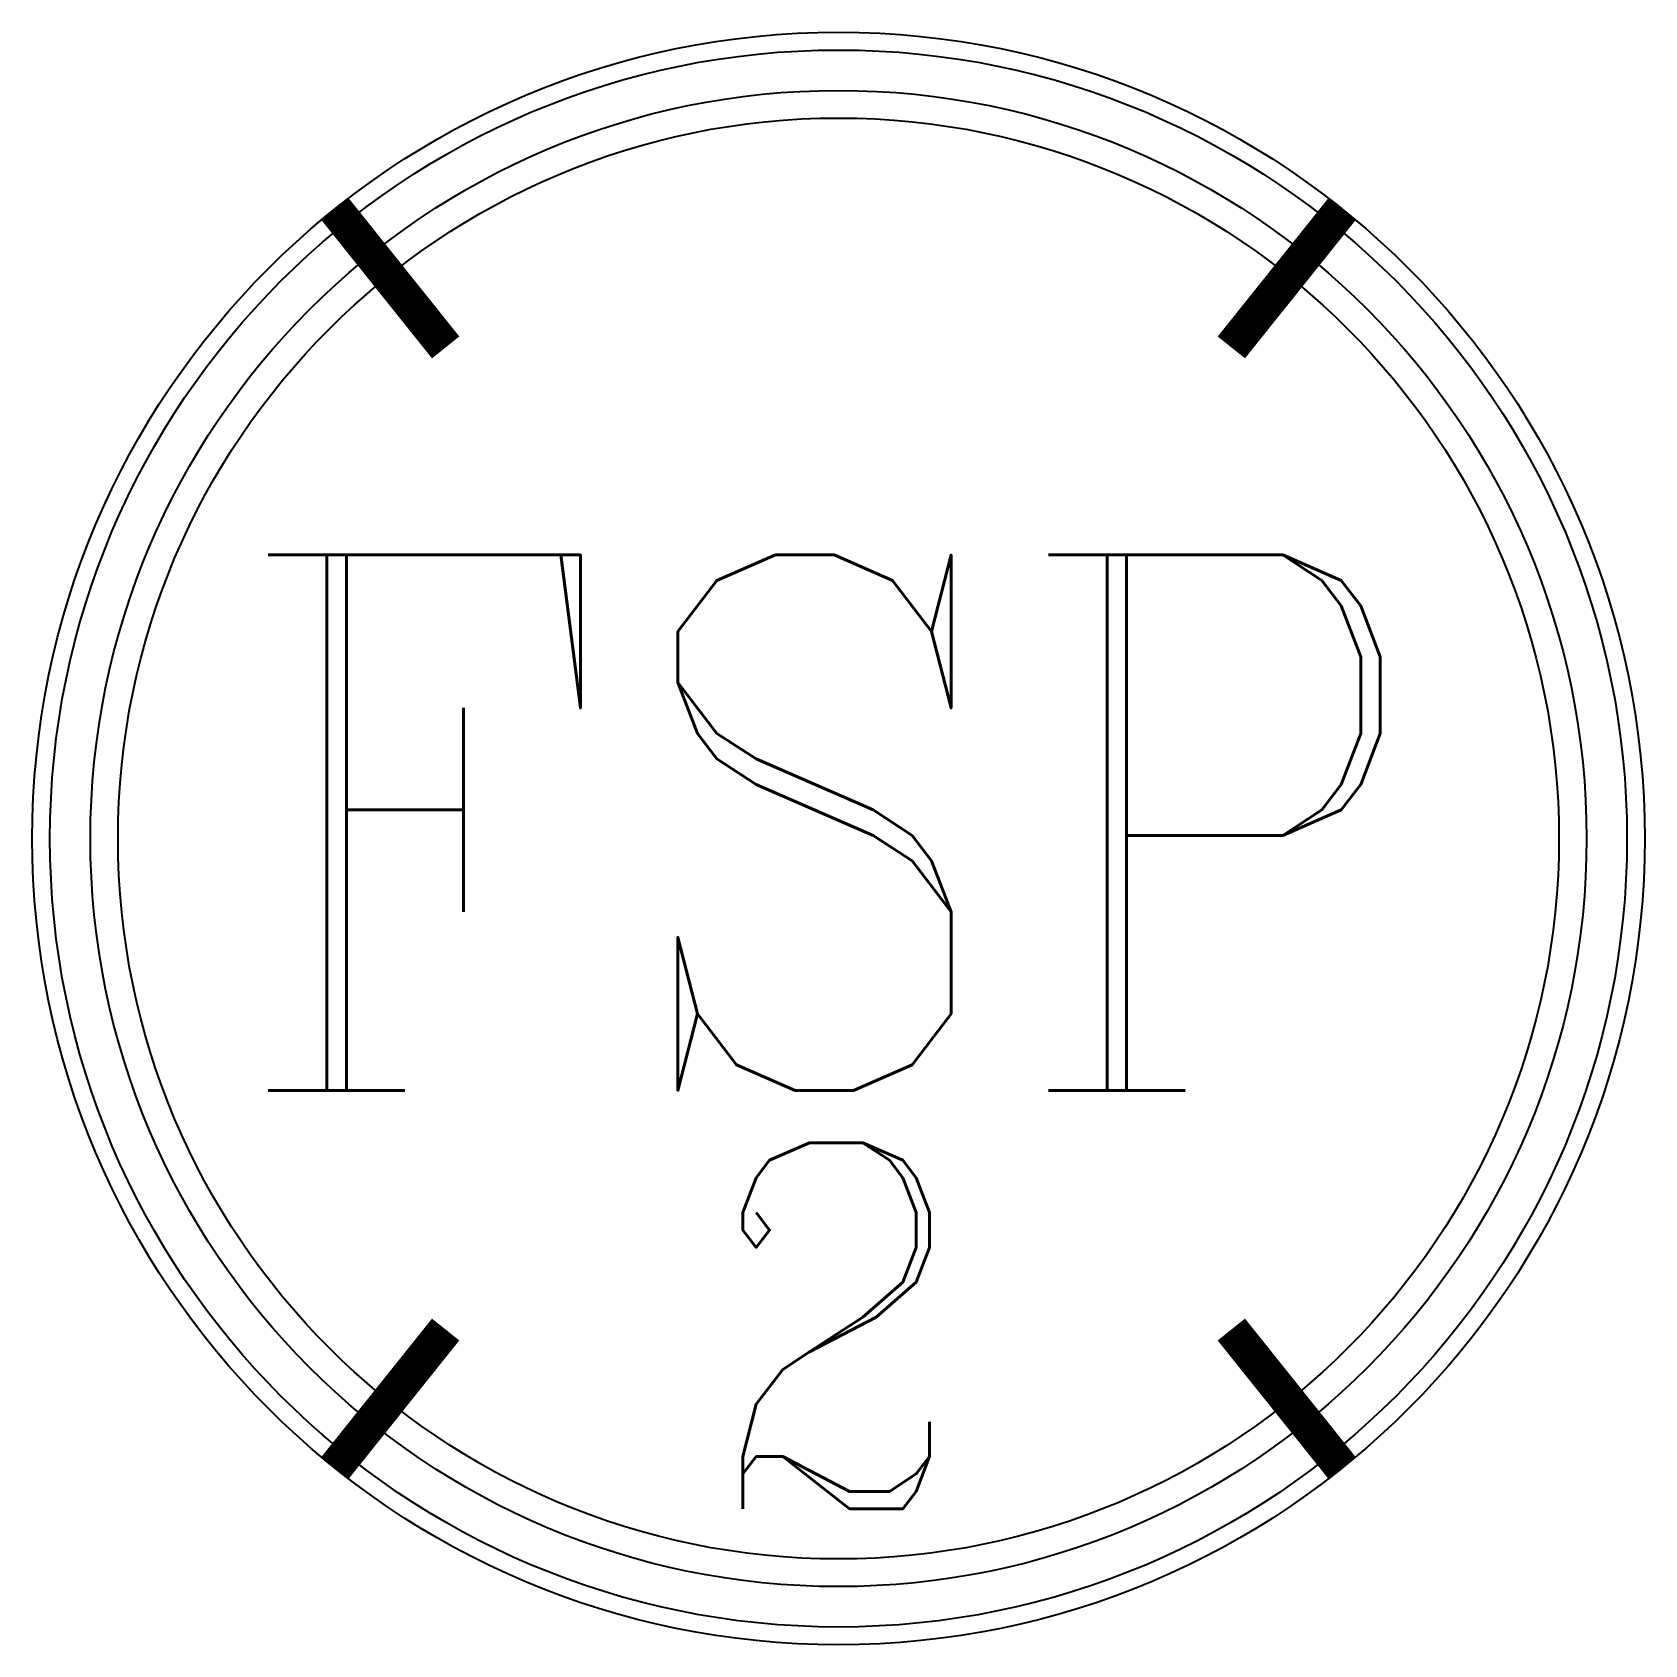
# Model space of a CAD drawing. Header units: inches. Extents: x -17.3 to 17.3, y -17.3 to 17.3.
import ezdxf

# ---------------------------------------------------------------- set-up
doc = ezdxf.new("R2010")
doc.units = ezdxf.units.IN
doc.header["$LTSCALE"] = 48
doc.header["$MEASUREMENT"] = 0
doc.styles.add('SIMPLEX85', font='SIMPLEX.shx', dxfattribs={"width": 0.85})

msp = doc.modelspace()

# ---------------------------------------------------------------- wipeouts: each hides what was drawn before it
msp.add_wipeout([(0, 17.147), (-12.125, 12.125), (-17.147, 0), (-12.125, -12.125), (0, -17.147), (12.125, -12.125), (17.147, 0), (12.125, 12.125)])

# ---------------------------------------------------------------- next in the draw order: linework, layer by layer
at = {"linetype": 'Continuous', "const_width": 0.75}
for points in [[(-8.41, 10.538), (-10.784, 13.506)], [(8.426, 10.538), (10.801, 13.506)], [(-8.41, -10.507), (-10.784, -13.475)], [(8.426, -10.507), (10.801, -13.475)]]:
    msp.add_lwpolyline(points, dxfattribs=at)
at = {"linetype": 'Continuous'}
for radius in [17.276, 16.896, 16.03, 15.438]:
    msp.add_circle((0.008, 0.015), radius, dxfattribs=at)

# ---------------------------------------------------------------- next in the draw order: texts
at = {"linetype": 'Continuous', "style": 'SIMPLEX85'}
for s, insert, char_height, width, attachment_point in [('{\\Fcomplex|c0;FSP}', (-13.046, 6.091), 11.475, 31.71563, 1), ('{\\Fcomplex|c0;2}', (-0.041, -6.507), 7.84148, 21.67298, 2)]:
    msp.add_mtext(s, dxfattribs=dict(at, insert=insert, char_height=char_height, width=width, attachment_point=attachment_point))

doc.saveas('drawing.dxf')
